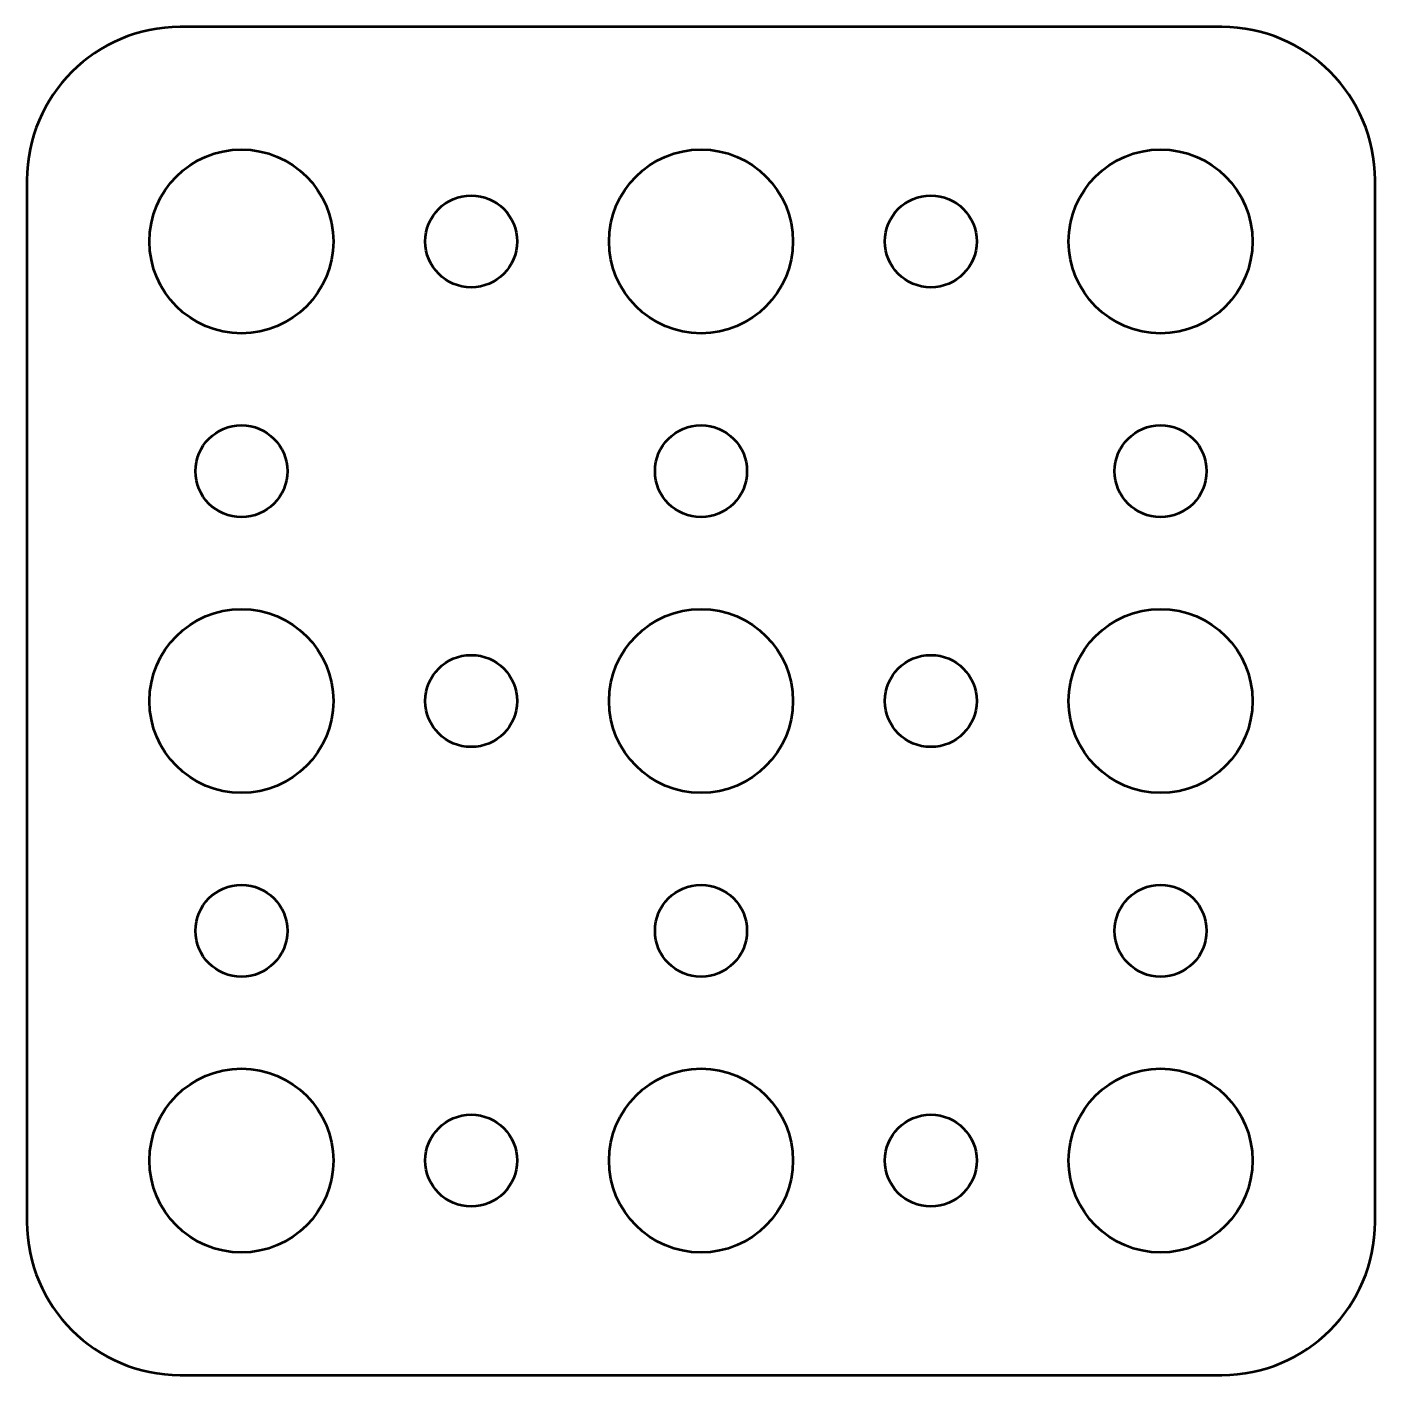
# Model space of a CAD drawing. Header units: centimetres. Extents: x -67 to 67, y -62 to 59.
# Drawn here: x -48.7 to -44.3, y -62.2 to -57.8 of the extents above; entities that cross this region are included whole.
import ezdxf

# ---------------------------------------------------------------- set-up
doc = ezdxf.new("R2010")
doc.units = ezdxf.units.CM
doc.header["$MEASUREMENT"] = 0
doc.layers.add('Layer 1', color=7, linetype='Continuous')

msp = doc.modelspace()

# ---------------------------------------------------------------- linework, layer by layer
at = {"layer": 'Layer 1', "lineweight": 53}
for centre, major_axis in [((-47.99999, -58.50001), (0, 0.30001)), ((-46.49999, -58.50001), (0, 0.30001)), ((-44.99999, -58.50001), (0, 0.30001)), ((-47.25, -58.5), (0, 0.15)), ((-45.75, -58.5), (0, 0.15)), ((-48, -59.25), (0, 0.15)), ((-46.5, -59.25), (0, 0.15)), ((-45, -59.25), (0, 0.15)), ((-47.99999, -60.00001), (0, 0.30001)), ((-46.49999, -60.00001), (0, 0.30001)), ((-44.99999, -60.00001), (0, 0.30001)), ((-47.25, -60), (0, 0.15)), ((-45.75, -60), (0, 0.15)), ((-48, -60.75), (0, 0.15)), ((-46.5, -60.75), (0, 0.15)), ((-45, -60.75), (0, 0.15)), ((-47.99999, -61.50001), (0, 0.30001)), ((-46.49999, -61.50001), (0, 0.30001)), ((-44.99999, -61.50001), (0, 0.30001)), ((-47.25, -61.5), (0, 0.15)), ((-45.75, -61.5), (0, 0.15))]:
    msp.add_ellipse(centre, major_axis=major_axis, ratio=1, dxfattribs=at)
msp.add_open_spline([(-48.7, -61.7), (-48.7, -61.7), (-48.7, -58.3), (-48.7, -58.3), (-48.7, -58.3), (-48.7, -58.02386), (-48.47614, -57.8), (-48.2, -57.8), (-48.2, -57.8), (-48.2, -57.8), (-44.8, -57.8), (-44.8, -57.8), (-44.8, -57.8), (-44.52386, -57.8), (-44.3, -58.02386), (-44.3, -58.3), (-44.3, -58.3), (-44.3, -58.3), (-44.3, -61.7), (-44.3, -61.7), (-44.3, -61.7), (-44.3, -61.97614), (-44.52386, -62.2), (-44.8, -62.2), (-44.8, -62.2), (-44.8, -62.2), (-48.2, -62.2), (-48.2, -62.2), (-48.2, -62.2), (-48.47614, -62.2), (-48.7, -61.97614), (-48.7, -61.7)], degree=3, knots=[0, 0, 0, 0, 0.1111111, 0.1111111, 0.1111111, 0.1111111, 0.2222222, 0.2222222, 0.2222222, 0.2222222, 0.3333333, 0.3333333, 0.3333333, 0.3333333, 0.4444444, 0.4444444, 0.4444444, 0.4444444, 0.5555556, 0.5555556, 0.5555556, 0.5555556, 0.6666667, 0.6666667, 0.6666667, 0.6666667, 0.7777778, 0.7777778, 0.7777778, 0.7777778, 1, 1, 1, 1], dxfattribs=at)

doc.saveas('drawing.dxf')
